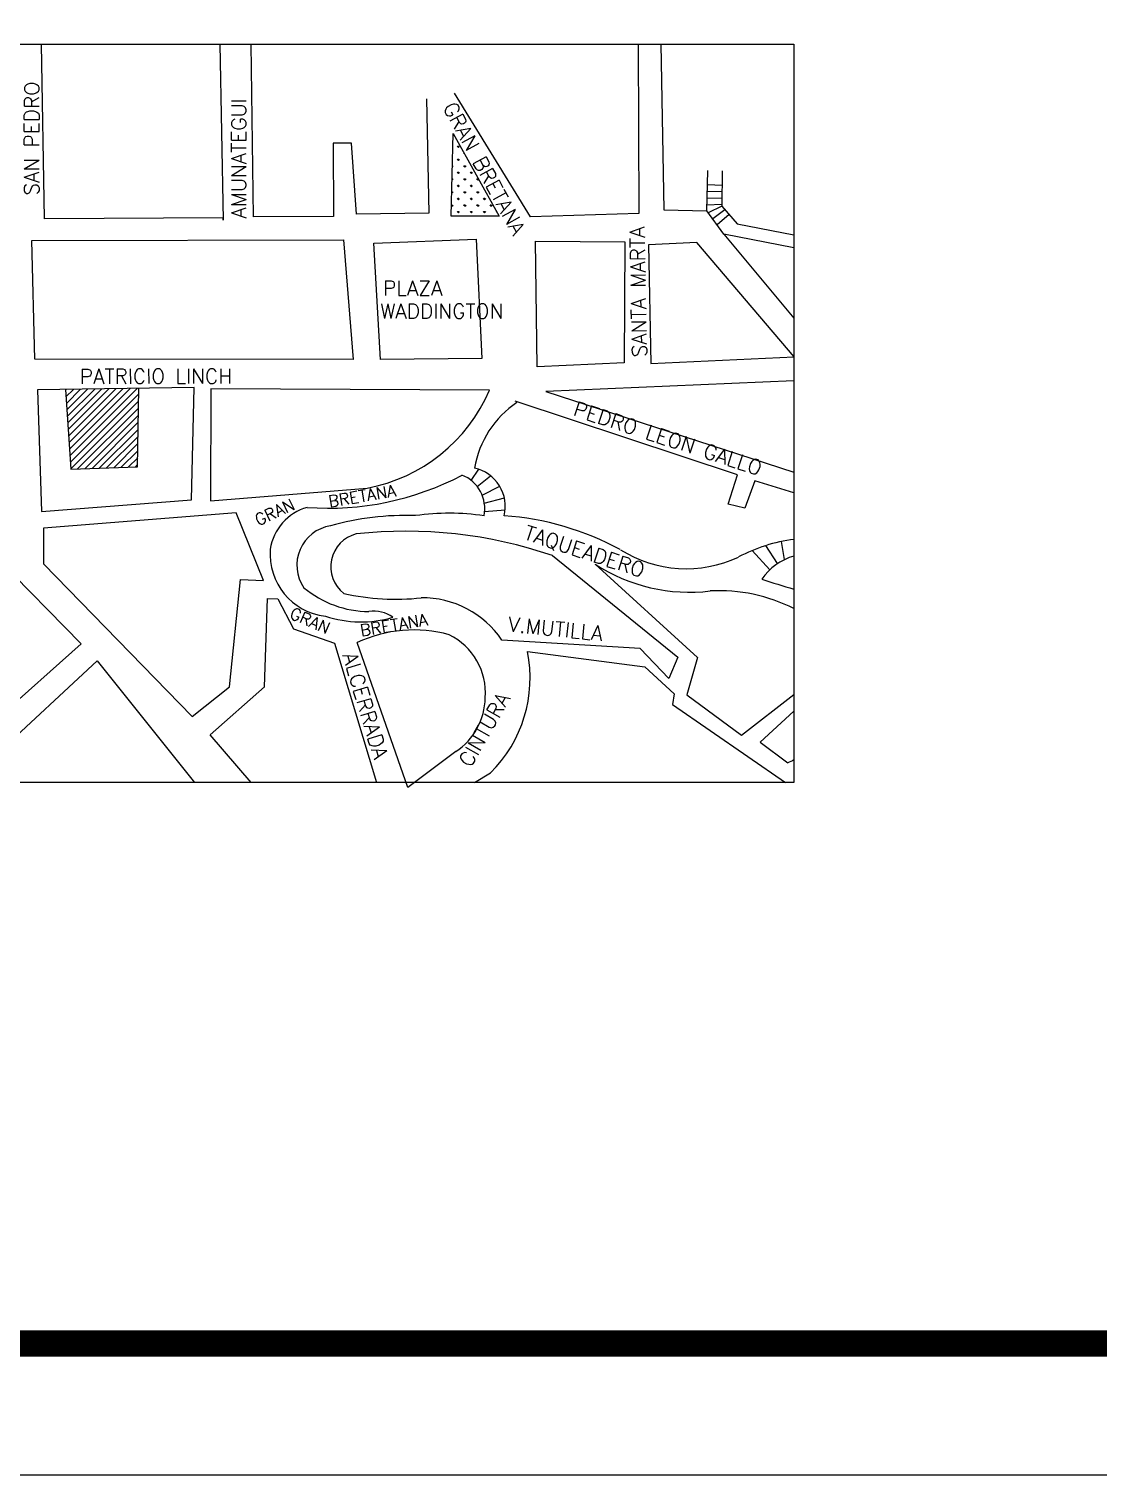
# Model space of a CAD drawing. Extents: x -3099 to -2751, y 5130 to 5248.
# Drawn here: x -2896.92 to -2880.68, y 5129.54 to 5151.5 of the extents above; entities that cross this region are included whole.
import ezdxf

# ---------------------------------------------------------------- set-up
doc = ezdxf.new("R2010")
doc.units = 0
doc.header["$MEASUREMENT"] = 0
doc.layers.get('0').update_dxf_attribs({"linetype": 'CONTINUOUS'})
for name, color, linetype in [('CALLE', 1, 'CONTINUOUS'), ('COTAS', 7, 'CONTINUOUS'), ('MAPA', 3, 'CONTINUOUS'), ('ROTULO', 7, 'CONTINUOUS'), ('VERDE', 8, 'CONTINUOUS')]:
    doc.layers.add(name, color=color, linetype=linetype)
doc.styles.add('ROMANS', font='romans.shx', dxfattribs={"oblique": 10, "height": 1.3})

# ---------------------------------------------------------------- blocks, each defined once
blk = doc.blocks.new('*X5')
at = {"color": 0}
for p, q in [((570.02, 12.82), (570.06, 12.86)), ((570.64, 13.44), (570.5, 13.57)), ((570.64, 13.44), (570.64, 13.62)), ((570.64, 13.44), (570.77, 13.57)), ((571.28, 12.79), (571.21, 12.86)), ((569.99, 11.37), (570.06, 11.45)), ((570.64, 12.02), (570.5, 12.15)), ((570.64, 12.02), (570.64, 12.21)), ((570.64, 12.02), (570.77, 12.15)), ((571.34, 11.31), (571.21, 11.45)), ((571.34, 11.31), (571.34, 11.5)), ((571.34, 11.31), (571.47, 11.45)), ((569.95, 9.92), (570.06, 10.03)), ((570.64, 10.61), (570.5, 10.74)), ((570.64, 10.61), (570.64, 10.79)), ((570.64, 10.61), (570.77, 10.74)), ((571.34, 9.9), (571.21, 10.03)), ((571.34, 9.9), (571.34, 10.09)), ((571.34, 9.9), (571.47, 10.03)), ((572.05, 10.61), (571.92, 10.74)), ((572.05, 10.61), (572.05, 10.79)), ((572.05, 10.61), (572.18, 10.74)), ((572.76, 9.9), (572.62, 10.03)), ((572.76, 9.9), (572.76, 10.09)), ((572.76, 9.9), (572.83, 9.98)), ((569.93, 8.49), (569.91, 8.5)), ((569.93, 8.49), (569.93, 8.67)), ((569.93, 8.49), (570.06, 8.62)), ((570.64, 9.19), (570.5, 9.32)), ((570.64, 7.78), (570.5, 7.91)), ((570.64, 9.19), (570.64, 9.38)), ((570.64, 9.19), (570.77, 9.32)), ((570.64, 7.78), (570.64, 7.97)), ((570.64, 7.78), (570.77, 7.91)), ((571.34, 8.49), (571.21, 8.62)), ((571.34, 8.49), (571.34, 8.67)), ((571.34, 8.49), (571.47, 8.62)), ((572.05, 9.19), (571.92, 9.32)), ((572.05, 7.78), (571.92, 7.91)), ((572.05, 9.19), (572.05, 9.38)), ((572.05, 9.19), (572.18, 9.32)), ((572.05, 7.78), (572.05, 7.97)), ((572.05, 7.78), (572.18, 7.91)), ((572.76, 8.49), (572.62, 8.62)), ((572.76, 8.49), (572.76, 8.67)), ((572.76, 8.49), (572.89, 8.62)), ((573.46, 7.78), (573.33, 7.91)), ((573.46, 7.78), (573.46, 7.97)), ((573.46, 7.78), (573.6, 7.91)), ((569.93, 7.07), (569.87, 7.12)), ((569.93, 7.07), (569.93, 7.26)), ((569.93, 7.07), (570.06, 7.2)), ((570.64, 6.36), (570.5, 6.5)), ((570.64, 6.36), (570.64, 6.55)), ((570.64, 6.36), (570.77, 6.5)), ((571.34, 7.07), (571.21, 7.2)), ((571.34, 7.07), (571.34, 7.26)), ((571.34, 7.07), (571.47, 7.2)), ((572.05, 6.36), (571.92, 6.5)), ((572.05, 6.36), (572.05, 6.55)), ((572.05, 6.36), (572.18, 6.5)), ((572.76, 7.07), (572.62, 7.2)), ((572.76, 7.07), (572.76, 7.26)), ((572.76, 7.07), (572.89, 7.2)), ((573.46, 6.36), (573.33, 6.5)), ((573.46, 6.36), (573.46, 6.55)), ((573.46, 6.36), (573.6, 6.5)), ((574.17, 7.07), (574.04, 7.2)), ((574.17, 7.07), (574.17, 7.26)), ((574.17, 7.07), (574.3, 7.2)), ((574.78, 6.46), (574.75, 6.5))]:
    blk.add_line(p, q, dxfattribs=at)
blk = doc.blocks.new('*X0')
at = {"color": 0}
for p, q in [((570.02, 12.82), (570.06, 12.86)), ((570.64, 13.44), (570.5, 13.57)), ((570.64, 13.44), (570.64, 13.62)), ((570.64, 13.44), (570.77, 13.57)), ((571.28, 12.79), (571.21, 12.86)), ((569.99, 11.37), (570.06, 11.45)), ((570.64, 12.02), (570.5, 12.15)), ((570.64, 12.02), (570.64, 12.21)), ((570.64, 12.02), (570.77, 12.15)), ((571.34, 11.31), (571.21, 11.45)), ((571.34, 11.31), (571.34, 11.5)), ((571.34, 11.31), (571.47, 11.45)), ((569.95, 9.92), (570.06, 10.03)), ((570.64, 10.61), (570.5, 10.74)), ((570.64, 10.61), (570.64, 10.79)), ((570.64, 10.61), (570.77, 10.74)), ((571.34, 9.9), (571.21, 10.03)), ((571.34, 9.9), (571.34, 10.09)), ((571.34, 9.9), (571.47, 10.03)), ((572.05, 10.61), (571.92, 10.74)), ((572.05, 10.61), (572.05, 10.79)), ((572.05, 10.61), (572.18, 10.74)), ((572.76, 9.9), (572.62, 10.03)), ((572.76, 9.9), (572.76, 10.09)), ((572.76, 9.9), (572.83, 9.98)), ((569.93, 8.49), (569.91, 8.5)), ((569.93, 8.49), (569.93, 8.67)), ((569.93, 8.49), (570.06, 8.62)), ((570.64, 9.19), (570.5, 9.32)), ((570.64, 7.78), (570.5, 7.91)), ((570.64, 9.19), (570.64, 9.38)), ((570.64, 9.19), (570.77, 9.32)), ((570.64, 7.78), (570.64, 7.97)), ((570.64, 7.78), (570.77, 7.91)), ((571.34, 8.49), (571.21, 8.62)), ((571.34, 8.49), (571.34, 8.67)), ((571.34, 8.49), (571.47, 8.62)), ((572.05, 9.19), (571.92, 9.32)), ((572.05, 7.78), (571.92, 7.91)), ((572.05, 9.19), (572.05, 9.38)), ((572.05, 9.19), (572.18, 9.32)), ((572.05, 7.78), (572.05, 7.97)), ((572.05, 7.78), (572.18, 7.91)), ((572.76, 8.49), (572.62, 8.62)), ((572.76, 8.49), (572.76, 8.67)), ((572.76, 8.49), (572.89, 8.62)), ((573.46, 7.78), (573.33, 7.91)), ((573.46, 7.78), (573.46, 7.97)), ((573.46, 7.78), (573.6, 7.91)), ((569.93, 7.07), (569.87, 7.12)), ((569.93, 7.07), (569.93, 7.26)), ((569.93, 7.07), (570.06, 7.2)), ((570.64, 6.36), (570.5, 6.5)), ((570.64, 6.36), (570.64, 6.55)), ((570.64, 6.36), (570.77, 6.5)), ((571.34, 7.07), (571.21, 7.2)), ((571.34, 7.07), (571.34, 7.26)), ((571.34, 7.07), (571.47, 7.2)), ((572.05, 6.36), (571.92, 6.5)), ((572.05, 6.36), (572.05, 6.55)), ((572.05, 6.36), (572.18, 6.5)), ((572.76, 7.07), (572.62, 7.2)), ((572.76, 7.07), (572.76, 7.26)), ((572.76, 7.07), (572.89, 7.2)), ((573.46, 6.36), (573.33, 6.5)), ((573.46, 6.36), (573.46, 6.55)), ((573.46, 6.36), (573.6, 6.5)), ((574.17, 7.07), (574.04, 7.2)), ((574.17, 7.07), (574.17, 7.26)), ((574.17, 7.07), (574.3, 7.2)), ((574.78, 6.46), (574.75, 6.5))]:
    blk.add_line(p, q, dxfattribs=at)

msp = doc.modelspace()

# ---------------------------------------------------------------- hatches: boundary and pattern name
at = {"layer": 'MAPA'}
h = msp.add_hatch(dxfattribs=at)
h.set_pattern_fill('ANSI31', color=256, scale=0.6, style=0)
h.set_pattern_definition([(45, (-2953.475424, 5123.05608), (-0.05303301, 0.05303301), [])])
h.paths.add_polyline_path([(-2895.252, 5146.043), (-2896.365, 5146.026), (-2896.283, 5144.816), (-2895.27, 5144.849)])

# ---------------------------------------------------------------- linework, layer by layer
at = {"layer": 'COTAS'}
msp.add_lwpolyline([(-2751.147, 5248.336), (-2751.147, 5129.536), (-2919.347, 5129.536), (-2919.347, 5248.336)], close=True, dxfattribs=at)
at = {"layer": 'COTAS', "const_width": 0.4}
msp.add_lwpolyline([(-2753.147, 5246.336), (-2913.347, 5246.336), (-2913.347, 5131.536), (-2753.147, 5131.536)], close=True, dxfattribs=at)
at = {"layer": 'MAPA'}
for p, q in [((-2896.685, 5148.617), (-2896.73, 5151.27)), ((-2896.685, 5148.617), (-2896.73, 5151.27)), ((-2894.02, 5151.27), (-2893.969, 5148.598)), ((-2894.02, 5151.27), (-2893.969, 5148.598)), ((-2893.512, 5148.65), (-2893.543, 5151.27)), ((-2893.512, 5148.65), (-2893.543, 5151.27)), ((-2887.669, 5151.27), (-2887.658, 5148.699)), ((-2887.669, 5151.27), (-2887.658, 5148.699)), ((-2887.322, 5151.27), (-2887.28, 5148.757)), ((-2887.322, 5151.27), (-2887.28, 5148.757)), ((-2889.302, 5148.65), (-2890.455, 5150.528)), ((-2889.302, 5148.65), (-2890.455, 5150.528)), ((-2890.883, 5150.441), (-2890.846, 5148.702)), ((-2890.883, 5150.441), (-2890.846, 5148.702)), ((-2890.509, 5148.657), (-2890.476, 5149.914)), ((-2890.509, 5148.657), (-2890.476, 5149.914)), ((-2890.476, 5149.914), (-2889.781, 5148.657)), ((-2890.476, 5149.914), (-2889.781, 5148.657)), ((-2892.021, 5149.767), (-2892.3, 5149.766)), ((-2892.021, 5149.767), (-2892.3, 5149.766)), ((-2892.3, 5149.766), (-2892.297, 5148.654)), ((-2892.3, 5149.766), (-2892.297, 5148.654)), ((-2891.947, 5148.691), (-2892.021, 5149.767)), ((-2891.947, 5148.691), (-2892.021, 5149.767)), ((-2886.626, 5148.739), (-2886.61, 5149.352)), ((-2886.626, 5148.739), (-2886.61, 5149.352)), ((-2886.391, 5149.347), (-2886.399, 5148.81)), ((-2886.391, 5149.347), (-2886.399, 5148.81)), ((-2886.399, 5148.81), (-2886.166, 5148.544)), ((-2886.399, 5148.81), (-2886.166, 5148.544)), ((-2893.969, 5148.634), (-2896.685, 5148.617)), ((-2893.969, 5148.634), (-2896.685, 5148.617)), ((-2893.969, 5148.598), (-2893.969, 5148.634)), ((-2893.969, 5148.598), (-2893.969, 5148.634)), ((-2892.297, 5148.654), (-2893.512, 5148.65)), ((-2892.297, 5148.654), (-2893.512, 5148.65)), ((-2890.846, 5148.702), (-2891.947, 5148.691)), ((-2890.846, 5148.702), (-2891.947, 5148.691)), ((-2889.781, 5148.657), (-2890.509, 5148.657)), ((-2889.781, 5148.657), (-2890.509, 5148.657)), ((-2887.658, 5148.699), (-2889.302, 5148.65)), ((-2887.658, 5148.699), (-2889.302, 5148.65)), ((-2887.28, 5148.757), (-2886.626, 5148.739)), ((-2887.28, 5148.757), (-2886.626, 5148.739)), ((-2886.366, 5148.386), (-2886.626, 5148.739)), ((-2886.366, 5148.386), (-2886.626, 5148.739)), ((-2886.166, 5148.544), (-2885.302, 5148.374)), ((-2886.166, 5148.544), (-2885.302, 5148.374)), ((-2886.366, 5148.386), (-2885.302, 5147.112)), ((-2886.366, 5148.386), (-2885.302, 5147.112)), ((-2885.302, 5148.176), (-2886.366, 5148.386)), ((-2885.302, 5148.176), (-2886.366, 5148.386)), ((-2896.876, 5148.288), (-2892.143, 5148.299)), ((-2896.876, 5148.288), (-2892.143, 5148.299)), ((-2896.828, 5146.488), (-2896.876, 5148.288)), ((-2896.828, 5146.488), (-2896.876, 5148.288)), ((-2892.143, 5148.299), (-2891.996, 5146.484)), ((-2892.143, 5148.299), (-2891.996, 5146.484)), ((-2891.68, 5148.247), (-2890.129, 5148.308)), ((-2891.68, 5148.247), (-2890.129, 5148.308)), ((-2891.581, 5146.481), (-2891.68, 5148.247)), ((-2891.581, 5146.481), (-2891.68, 5148.247)), ((-2890.129, 5148.308), (-2890.044, 5146.499)), ((-2890.129, 5148.308), (-2890.044, 5146.499)), ((-2889.225, 5148.278), (-2887.873, 5148.267)), ((-2889.225, 5148.278), (-2887.873, 5148.267)), ((-2889.203, 5146.368), (-2889.225, 5148.278)), ((-2889.203, 5146.368), (-2889.225, 5148.278)), ((-2887.873, 5148.267), (-2887.88, 5146.429)), ((-2887.873, 5148.267), (-2887.88, 5146.429)), ((-2886.777, 5148.258), (-2887.509, 5148.223)), ((-2886.777, 5148.258), (-2887.509, 5148.223)), ((-2887.509, 5148.223), (-2887.474, 5146.421)), ((-2887.509, 5148.223), (-2887.474, 5146.421)), ((-2885.298, 5146.524), (-2886.777, 5148.258)), ((-2885.298, 5146.524), (-2886.777, 5148.258)), ((-2891.985, 5146.484), (-2896.828, 5146.488)), ((-2890.044, 5146.499), (-2891.581, 5146.481)), ((-2890.044, 5146.499), (-2891.581, 5146.481)), ((-2887.88, 5146.429), (-2889.203, 5146.368)), ((-2887.88, 5146.429), (-2889.203, 5146.368)), ((-2887.474, 5146.421), (-2885.298, 5146.524)), ((-2887.474, 5146.421), (-2885.298, 5146.524)), ((-2885.302, 5146.158), (-2889.07, 5145.994)), ((-2885.302, 5146.158), (-2889.07, 5145.994)), ((-2894.409, 5146.056), (-2896.792, 5146.019)), ((-2894.409, 5146.056), (-2896.792, 5146.019)), ((-2896.792, 5146.019), (-2896.728, 5144.173)), ((-2896.792, 5146.019), (-2896.728, 5144.173)), ((-2894.453, 5144.348), (-2894.409, 5146.056)), ((-2894.453, 5144.348), (-2894.409, 5146.056)), ((-2894.159, 5146.034), (-2894.161, 5144.333)), ((-2894.159, 5146.034), (-2894.161, 5144.333)), ((-2889.925, 5146.017), (-2894.159, 5146.034)), ((-2889.925, 5146.017), (-2894.159, 5146.034)), ((-2889.07, 5145.994), (-2885.302, 5144.769)), ((-2889.07, 5145.994), (-2885.302, 5144.769)), ((-2886.159, 5144.731), (-2889.538, 5145.851)), ((-2886.159, 5144.731), (-2889.538, 5145.851)), ((-2886.303, 5144.286), (-2886.159, 5144.731)), ((-2886.303, 5144.286), (-2886.159, 5144.731)), ((-2885.895, 5144.637), (-2886.046, 5144.221)), ((-2885.895, 5144.637), (-2886.046, 5144.221)), ((-2885.302, 5144.454), (-2885.895, 5144.637)), ((-2885.302, 5144.454), (-2885.895, 5144.637)), ((-2894.161, 5144.333), (-2891.786, 5144.528)), ((-2894.161, 5144.333), (-2891.786, 5144.528)), ((-2898.131, 5144.205), (-2896.128, 5142.162)), ((-2898.131, 5144.205), (-2896.128, 5142.162)), ((-2896.728, 5144.173), (-2894.453, 5144.348)), ((-2896.728, 5144.173), (-2894.453, 5144.348)), ((-2893.774, 5144.152), (-2896.697, 5143.922)), ((-2893.774, 5144.152), (-2896.697, 5143.922)), ((-2893.357, 5143.125), (-2893.774, 5144.152)), ((-2893.357, 5143.125), (-2893.774, 5144.152)), ((-2886.046, 5144.221), (-2886.303, 5144.286)), ((-2886.046, 5144.221), (-2886.303, 5144.286)), ((-2896.697, 5143.922), (-2896.697, 5143.376)), ((-2896.697, 5143.922), (-2896.697, 5143.376)), ((-2888.97, 5143.502), (-2887.066, 5141.961)), ((-2888.97, 5143.502), (-2887.066, 5141.961)), ((-2896.697, 5143.376), (-2894.443, 5141.059)), ((-2896.697, 5143.376), (-2894.443, 5141.059)), ((-2888.321, 5143.371), (-2886.767, 5141.953)), ((-2888.321, 5143.371), (-2886.767, 5141.953)), ((-2893.872, 5141.51), (-2893.706, 5143.14)), ((-2893.872, 5141.51), (-2893.706, 5143.14)), ((-2893.706, 5143.14), (-2893.357, 5143.125)), ((-2893.706, 5143.14), (-2893.357, 5143.125)), ((-2893.345, 5141.509), (-2893.297, 5142.852)), ((-2893.345, 5141.509), (-2893.297, 5142.852)), ((-2893.297, 5142.852), (-2893.14, 5142.844)), ((-2893.297, 5142.852), (-2893.14, 5142.844)), ((-2893.14, 5142.844), (-2892.9, 5142.391)), ((-2893.14, 5142.844), (-2892.9, 5142.391)), ((-2892.9, 5142.391), (-2892.278, 5142.174)), ((-2892.9, 5142.391), (-2892.278, 5142.174)), ((-2892.278, 5142.174), (-2891.642, 5140.058)), ((-2892.278, 5142.174), (-2891.642, 5140.058)), ((-2891.164, 5139.982), (-2891.937, 5142.181)), ((-2891.164, 5139.982), (-2891.937, 5142.181)), ((-2887.637, 5142.092), (-2889.738, 5142.219)), ((-2887.637, 5142.092), (-2889.738, 5142.219)), ((-2896.128, 5142.162), (-2898.192, 5140.325)), ((-2896.128, 5142.162), (-2898.192, 5140.325)), ((-2889.351, 5142.045), (-2887.568, 5141.814)), ((-2889.351, 5142.045), (-2887.568, 5141.814)), ((-2887.205, 5141.638), (-2887.637, 5142.092)), ((-2887.205, 5141.638), (-2887.637, 5142.092)), ((-2887.066, 5141.961), (-2887.205, 5141.638)), ((-2887.066, 5141.961), (-2887.205, 5141.638)), ((-2886.767, 5141.953), (-2886.931, 5141.387)), ((-2886.767, 5141.953), (-2886.931, 5141.387)), ((-2897.873, 5140.058), (-2895.883, 5141.903)), ((-2897.873, 5140.058), (-2895.883, 5141.903)), ((-2895.883, 5141.903), (-2894.407, 5140.058)), ((-2895.883, 5141.903), (-2894.407, 5140.058)), ((-2887.568, 5141.814), (-2887.119, 5141.404)), ((-2887.568, 5141.814), (-2887.119, 5141.404)), ((-2894.443, 5141.059), (-2893.872, 5141.51)), ((-2894.443, 5141.059), (-2893.872, 5141.51)), ((-2894.169, 5140.779), (-2893.345, 5141.509)), ((-2894.169, 5140.779), (-2893.345, 5141.509)), ((-2887.119, 5141.404), (-2887.146, 5141.239)), ((-2887.119, 5141.404), (-2887.146, 5141.239)), ((-2886.931, 5141.387), (-2886.099, 5140.774)), ((-2886.931, 5141.387), (-2886.099, 5140.774)), ((-2886.099, 5140.774), (-2885.302, 5141.394)), ((-2886.099, 5140.774), (-2885.302, 5141.394)), ((-2887.146, 5141.239), (-2885.429, 5140.058)), ((-2887.146, 5141.239), (-2885.429, 5140.058)), ((-2885.302, 5141.14), (-2885.816, 5140.67)), ((-2885.302, 5141.14), (-2885.816, 5140.67)), ((-2893.543, 5140.058), (-2894.169, 5140.779)), ((-2893.543, 5140.058), (-2894.169, 5140.779)), ((-2885.816, 5140.67), (-2885.397, 5140.353)), ((-2885.816, 5140.67), (-2885.397, 5140.353)), ((-2890.437, 5140.526), (-2891.164, 5139.982)), ((-2890.437, 5140.526), (-2891.164, 5139.982)), ((-2890.154, 5140.058), (-2889.91, 5140.203)), ((-2890.154, 5140.058), (-2889.91, 5140.203))]:
    msp.add_line(p, q, dxfattribs=at)
at = {"layer": 'MAPA', "color": 2}
for p, q in [((-2886.396, 5149.035), (-2886.618, 5149.029)), ((-2886.396, 5149.035), (-2886.618, 5149.029)), ((-2886.394, 5149.127), (-2886.615, 5149.133)), ((-2886.394, 5149.127), (-2886.615, 5149.133)), ((-2886.399, 5148.838), (-2886.623, 5148.827)), ((-2886.399, 5148.838), (-2886.623, 5148.827)), ((-2886.397, 5148.931), (-2886.621, 5148.925)), ((-2886.397, 5148.931), (-2886.621, 5148.925)), ((-2886.399, 5148.81), (-2886.605, 5148.71)), ((-2886.399, 5148.81), (-2886.605, 5148.71)), ((-2886.352, 5148.756), (-2886.536, 5148.617)), ((-2886.352, 5148.756), (-2886.536, 5148.617)), ((-2886.288, 5148.683), (-2886.471, 5148.529)), ((-2886.288, 5148.683), (-2886.471, 5148.529)), ((-2890.203, 5144.643), (-2890.086, 5144.814)), ((-2890.203, 5144.643), (-2890.086, 5144.814)), ((-2890.114, 5144.554), (-2889.91, 5144.716)), ((-2890.114, 5144.554), (-2889.91, 5144.716)), ((-2890.037, 5144.419), (-2889.771, 5144.557)), ((-2890.037, 5144.419), (-2889.771, 5144.557)), ((-2890.005, 5144.3), (-2889.7, 5144.379)), ((-2890.005, 5144.3), (-2889.7, 5144.379)), ((-2890, 5144.174), (-2889.688, 5144.197)), ((-2890, 5144.174), (-2889.688, 5144.197)), ((-2885.444, 5143.442), (-2885.493, 5143.717)), ((-2885.444, 5143.442), (-2885.493, 5143.717)), ((-2885.67, 5143.286), (-2885.938, 5143.579)), ((-2885.67, 5143.286), (-2885.938, 5143.579)), ((-2885.552, 5143.381), (-2885.73, 5143.655)), ((-2885.552, 5143.381), (-2885.73, 5143.655))]:
    msp.add_line(p, q, dxfattribs=at)
at = {"layer": 'MAPA'}
msp.add_lwpolyline([(-2896.365, 5146.026), (-2896.283, 5144.816), (-2895.27, 5144.849), (-2895.252, 5146.043)], dxfattribs=at)
for centre, radius, start, end in [((-2892.247, 5147.013), 2.527, 280.5168, 336.8044), ((-2892.247, 5147.013), 2.527, 280.5168, 336.8044), ((-2888.669, 5144.581), 1.505, 123.9604, 170.3695), ((-2888.669, 5144.581), 1.505, 123.9604, 170.3695), ((-2890.285, 5144.249), 0.599, 346.2564, 77.2799), ((-2890.285, 5144.249), 0.599, 346.2564, 77.2799), ((-2892.369, 5148.56), 4.337, 265.7111, 297.8469), ((-2892.369, 5148.56), 4.337, 265.7111, 297.8469), ((-2890.547, 5144.216), 0.549, 348.5895, 68.2535), ((-2890.547, 5144.216), 0.549, 348.5895, 68.2535), ((-2892.482, 5143.483), 0.782, 105.7199, 171.5156), ((-2892.482, 5143.483), 0.782, 105.7199, 171.5156), ((-2892.248, 5143.359), 0.603, 98.9757, 214.722), ((-2892.248, 5143.359), 0.603, 98.9757, 214.722), ((-2891.194, 5139.85), 4.263, 88.044, 105.622), ((-2891.194, 5139.85), 4.263, 88.044, 105.622), ((-2890.537, 5140.426), 3.72, 81.8395, 97.897), ((-2890.537, 5140.426), 3.72, 81.8395, 97.897), ((-2889.995, 5139.822), 4.295, 61.4092, 86.1069), ((-2889.995, 5139.822), 4.295, 61.4092, 86.1069), ((-2891.824, 5143.334), 0.513, 104.0538, 232.3708), ((-2891.824, 5143.334), 0.513, 104.0538, 232.3708), ((-2891.193, 5137.048), 6.826, 70.999, 96.3589), ((-2891.193, 5137.048), 6.826, 70.999, 96.3589), ((-2884.989, 5141.302), 2.467, 97.2909, 117.9305), ((-2884.989, 5141.302), 2.467, 97.2909, 117.9305), ((-2892.311, 5143.526), 0.948, 175.6061, 263.4778), ((-2892.311, 5143.526), 0.948, 175.6061, 263.4778), ((-2886.94, 5145.169), 1.866, 237.6337, 295.2354), ((-2886.94, 5145.169), 1.866, 237.6337, 295.2354), ((-2885.059, 5142.642), 0.888, 105.9166, 145.6784), ((-2885.059, 5142.642), 0.888, 105.9166, 145.6784), ((-2886.885, 5145.589), 2.642, 237.0653, 276.7811), ((-2886.885, 5145.589), 2.642, 237.0653, 276.7811), ((-2879.063, 5164.434), 22.329, 252.46, 253.7733), ((-2879.063, 5164.434), 22.329, 252.46, 253.7733), ((-2891.755, 5144.186), 1.532, 229.8289, 269.9375), ((-2891.755, 5144.186), 1.532, 229.8289, 269.9375), ((-2891.343, 5146.505), 3.664, 257.478, 275.9638), ((-2891.343, 5146.505), 3.664, 257.478, 275.9638), ((-2890.944, 5141.406), 1.455, 33.9664, 90.7078), ((-2890.944, 5141.406), 1.455, 33.9664, 90.7078), ((-2886.438, 5140.46), 2.509, 63.0832, 93.0745), ((-2886.438, 5140.46), 2.509, 63.0832, 93.0745), ((-2891.69, 5142.129), 0.53, 55.8752, 97.2389), ((-2891.69, 5142.129), 0.53, 55.8752, 97.2389), ((-2891.879, 5144.201), 1.705, 251.5675, 286.5637), ((-2891.879, 5144.201), 1.705, 251.5675, 286.5637), ((-2891.077, 5140.364), 2.01, 74.3812, 115.3186), ((-2891.077, 5140.364), 2.01, 74.3812, 115.3186), ((-2890.969, 5141.419), 0.981, 355.5537, 63.8022), ((-2890.969, 5141.419), 0.981, 355.5537, 63.8022), ((-2891.331, 5141.64), 2.021, 314.6631, 11.5355), ((-2891.331, 5141.64), 2.021, 314.6631, 11.5355), ((-2890.986, 5141.356), 0.995, 303.484, 359.294), ((-2890.986, 5141.356), 0.995, 303.484, 359.294), ((-2884.167, 5137.869), 2.772, 114.1736, 116.3355), ((-2884.167, 5137.869), 2.772, 114.1736, 116.3355)]:
    msp.add_arc(centre, radius, start, end, dxfattribs=at)
at = {"layer": 'ROTULO', "color": 6}
msp.add_lwpolyline([(-2905.37, 5151.27), (-2885.302, 5151.27), (-2885.302, 5140.058), (-2905.37, 5140.058)], close=True, dxfattribs=at)
msp.add_lwpolyline([(-2905.37, 5151.27), (-2885.302, 5151.27), (-2885.302, 5140.058), (-2905.37, 5140.058)], close=True, dxfattribs=at)

# ---------------------------------------------------------------- block references
at = {"layer": 'VERDE', "xscale": 0.14, "yscale": 0.14, "zscale": 0.14}
for name in ['*X5', '*X0']:
    msp.add_blockref(name, (-2970.288, 5147.82), dxfattribs=at)

# ---------------------------------------------------------------- texts
at = {"layer": 'CALLE', "color": 2, "style": 'ROMANS'}
for s, height, rotation, p in [('SAN PEDRO', 0.224, 89.9476, (-2896.767, 5148.974)), ('AMUNATEGUI', 0.224, 90, (-2893.62, 5148.624)), ('GRAN BRETANA', 0.224, 298.7062, (-2890.642, 5150.311)), ('SANTA MARTA', 0.224, 90.9811, (-2887.536, 5146.518)), ('PATRICIO LINCH', 0.224, 0.1127, (-2896.148, 5146.113)), ('PEDRO LEON GALLO', 0.224, 341.9889, (-2888.672, 5145.639)), ('BRETANA', 0.1792, 9.6256, (-2892.358, 5144.233)), ('GRAN ', 0.1792, 25.2452, (-2893.436, 5143.95)), ('TAQUEADERO', 0.224, 341.9054, (-2889.42, 5143.757)), ('GRAN ', 0.1792, 336.1907, (-2892.976, 5142.559)), ('BRETANA', 0.1792, 9.6256, (-2891.875, 5142.274)), ('V.MUTILLA', 0.224, 354.1796, (-2889.652, 5142.353)), ('ALCERRADA', 0.224, 286.8694, (-2892.161, 5141.99)), ('CINTURA', 0.224, 60.2488, (-2890.213, 5140.273))]:
    msp.add_text(s, height=height, rotation=rotation, dxfattribs=at).set_placement(p)
at = {"layer": 'CALLE', "style": 'ROMANS'}
for s, height, rotation, p in [('AMUNATEGUI', 0.224, 90, (-2893.62, 5148.624)), ('GRAN BRETANA', 0.224, 298.7062, (-2890.642, 5150.311)), ('SANTA MARTA', 0.224, 90.9811, (-2887.536, 5146.518)), ('BRETANA', 0.1792, 9.6256, (-2892.358, 5144.233)), ('GRAN ', 0.1792, 25.2452, (-2893.436, 5143.95)), ('TAQUEADERO', 0.224, 341.9054, (-2889.42, 5143.757)), ('GRAN ', 0.1792, 336.1907, (-2892.976, 5142.559)), ('BRETANA', 0.1792, 9.6256, (-2891.875, 5142.274)), ('V.MUTILLA', 0.224, 354.1796, (-2889.652, 5142.353)), ('ALCERRADA', 0.224, 286.8694, (-2892.161, 5141.99))]:
    msp.add_text(s, height=height, rotation=rotation, dxfattribs=at).set_placement(p)
at = {"layer": 'CALLE', "color": 2, "style": 'ROMANS'}
for s, p in [('PLAZA ', (-2891.544, 5147.453)), ('PLAZA ', (-2891.544, 5147.453)), ('WADDINGTON', (-2891.587, 5147.105)), ('WADDINGTON', (-2891.587, 5147.105))]:
    msp.add_text(s, height=0.224, dxfattribs=at).set_placement(p)

doc.saveas('drawing.dxf')
